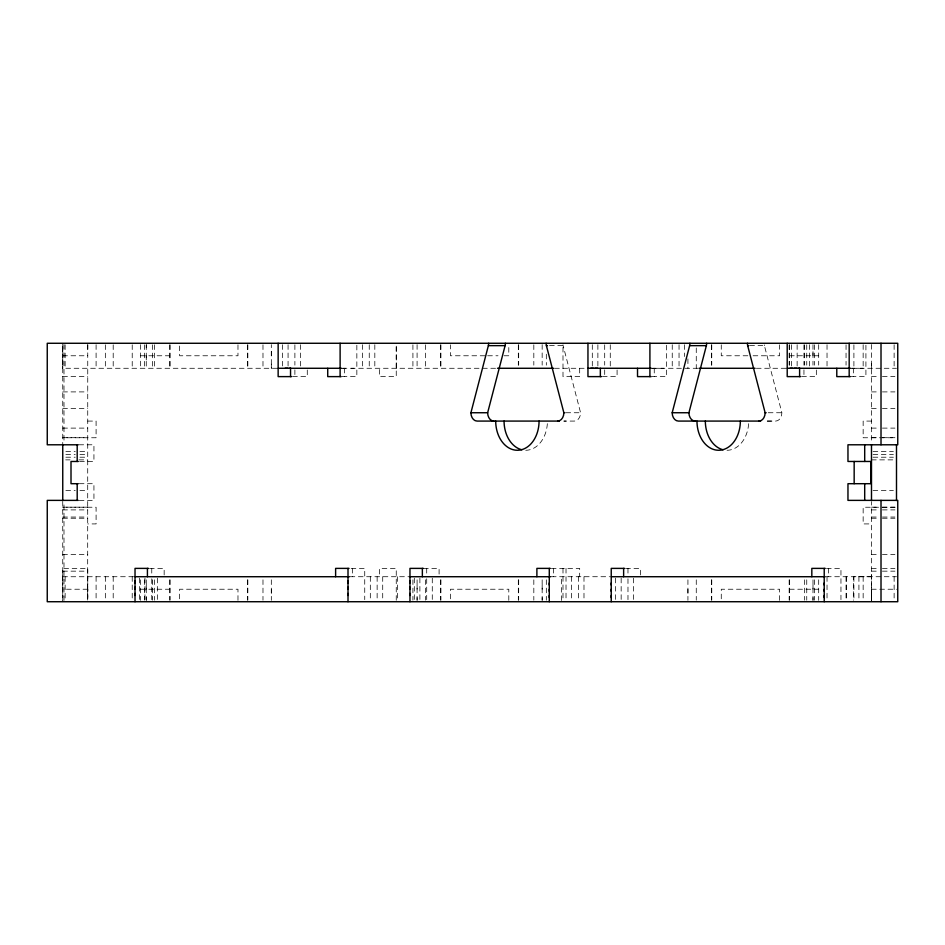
<?xml version="1.0" encoding="UTF-8"?>
<svg xmlns="http://www.w3.org/2000/svg" width="945" height="945" viewBox="0 0 945 945"><rect width="100%" height="100%" fill="white"/><g stroke="black" fill="none" stroke-linecap="round" stroke-linejoin="round"><path stroke-width="0.71" stroke-dasharray="4.72 3.54" d="M62.736 363.589L62.736 360.458M62.736 357.34L62.736 354.21M62.736 351.079L62.736 347.961M62.736 600.288L62.748 568.382L87.755 568.382L87.755 600.477M277.086 368.278L62.736 368.278L62.748 344.736M63.988 600.465L63.988 501.641M87.755 349.52L87.755 344.512M146.262 600.347L146.262 597.559M146.262 589.231L146.262 585.061M146.262 359.939L146.262 355.769M146.262 347.429L146.262 344.653M271.321 593.389L271.321 589.231M271.321 364.108L271.321 368.278L271.321 344.653M271.321 355.769L271.321 351.599M397.632 576.722L397.632 600.477M417.088 600.347L417.088 597.559M417.088 589.231L417.088 585.061M542.158 600.347L542.158 597.559M542.158 589.231L542.158 585.061M561.613 600.477L561.613 576.722M687.925 593.389L687.925 589.231M812.995 600.347L812.995 597.559M812.995 589.231L812.995 585.061M812.983 355.769L812.983 351.599M871.491 596.437L871.491 600.347L871.491 501.559M871.491 593.389L871.491 597.559M871.491 591.31L871.491 587.14M871.491 580.891L871.491 585.061M871.491 578.801L871.491 574.631M871.491 368.278L871.491 362.029M62.748 578.801L62.748 576.202M87.755 576.202L87.755 578.801M87.755 591.31L87.755 589.196L87.672 600.347L87.755 344.653M345.693 368.278L342.905 368.278M354.056 368.278L351.268 368.278M655.499 368.278L652.7 368.278M659.681 368.278L656.893 368.278M663.862 368.278L661.075 368.278M854.752 368.278L851.965 368.278M858.934 368.278L856.146 368.278M863.116 368.278L860.328 368.278M566.02 421.08L563.929 421.08L574.395 421.08A8.34 6.202 -90 0 0 580.584 412.741L563.137 345.646A8.34 6.202 -90 0 1 563.007 344.913M771.486 421.08L767.305 421.08M549.541 345.646L563.137 345.646M749.763 345.646L764.41 345.646L781.869 412.741A8.34 6.202 -90 0 1 775.668 421.08L764.162 421.08M62.736 355.769L87.755 355.769M140.557 355.769L169.746 355.769M484.927 355.769L450.446 355.769L450.446 344.83M487.655 355.769L498.015 355.769M504.051 355.769L508.8 355.769L508.8 344.83M747.838 355.769L721.271 355.769L721.271 344.83M753.082 355.769L779.637 355.769L779.637 344.83M789.5 355.769L818.689 355.769M342.137 368.278L496.645 368.278M554.597 368.278L585.569 368.278M651.896 368.278L698.733 368.278M756.402 368.278L786.004 368.278M851.197 368.278L896.498 368.278M62.748 376.618L87.755 376.618M292.631 376.618L307.279 376.618L307.279 369.838M342.208 376.618L356.844 376.618L356.844 344.83M602.438 376.618L617.085 376.618L617.085 369.838M652.003 376.618L666.65 376.618L666.65 344.83M801.703 376.618L816.338 376.618L816.338 369.838M851.268 376.618L865.915 376.618L865.915 344.83M871.491 376.618L877.74 376.618M882.429 376.618L894.939 376.618M62.748 391.903L87.755 391.903M871.491 391.903L877.74 391.903M882.429 391.903L894.939 391.903M62.748 408.583L87.755 408.583M871.491 408.583L877.74 408.583M882.429 408.583L894.939 408.583M565.949 412.741L580.584 412.741M768.261 412.741L781.869 412.741M87.755 421.08L96.095 421.08L96.095 437.759L62.736 437.759M871.491 421.08L863.151 421.08L863.151 437.759L895.057 437.759M62.748 428.109L87.755 428.109M871.491 428.109L877.74 428.109M882.429 428.109L894.939 428.109M62.748 437.7L87.755 437.7M871.491 437.7L877.74 437.7M882.429 437.7L894.939 437.7M78.931 444.788L93.945 444.788L93.933 461.467L79.285 461.467M65.866 451.533L75.246 451.533M79.935 451.533L87.755 451.533M873.05 451.533L893.379 451.533M65.866 454.368L75.246 454.368M79.935 454.368L87.755 454.368M873.05 454.368L893.379 454.368M65.866 457.215L75.246 457.215M79.935 457.215L87.755 457.215M873.05 457.215L893.379 457.215M65.689 459.872L70.095 459.872M78.931 459.872L87.755 459.872M871.491 459.872L893.557 459.872M79.285 483.698L93.933 483.698L93.945 500.377L78.931 500.377M65.866 490.502L75.246 490.502M79.935 490.502L87.755 490.502M873.05 490.502L893.379 490.502M87.755 507.181L62.748 507.181L96.095 507.241L96.095 523.92L87.755 523.92M871.491 507.181L877.74 507.181M882.429 507.181L894.939 507.181M895.057 507.241L863.151 507.241L863.151 523.92L871.491 523.92M62.748 509.898L87.755 509.898M871.491 509.898L877.74 509.898M882.429 509.898L894.939 509.898M62.748 517.045L87.755 517.045M871.491 517.045L877.74 517.045M882.429 517.045L894.939 517.045M62.748 518.238L87.755 518.238M871.491 518.238L877.74 518.238M882.429 518.238L894.939 518.238M62.748 554.491L87.755 554.491M871.491 554.491L877.74 554.491M882.429 554.491L894.939 554.491M149.511 568.382L164.158 568.382L164.158 575.151M351.138 568.382L364.735 568.382L364.735 599.65M423.561 568.382L439.094 568.382L439.094 575.151M551.372 568.382L579.675 568.382L579.675 576.722M625.72 568.382L640.367 568.382L640.367 575.151M826.473 568.382L840.955 568.382L840.955 599.65M871.491 568.382L877.74 568.382M882.429 568.382L894.939 568.382M62.748 571.158L87.755 571.158M871.491 571.158L877.74 571.158M882.429 571.158L894.939 571.158M871.491 576.745L853.347 576.722L853.347 600.264M62.748 576.745L133.859 576.722M350.099 576.722L409.02 576.722M551.384 576.722L609.667 576.722M826.473 576.722L896.498 576.722M87.755 589.231L62.736 589.231L62.748 591.31M140.557 589.231L169.746 589.231M789.5 589.231L818.689 589.231M871.491 589.231L896.498 589.231M87.755 582.97L87.755 585.061M87.755 595.48L87.755 597.559M62.736 366.719L62.748 368.278M62.736 582.97L62.748 585.061M62.736 595.48L62.748 597.559M894.124 344.736L894.124 368.278M894.124 576.722L894.124 600.264M871.573 589.231L871.573 600.347M871.491 344.512L871.491 442.91M863.151 344.736L863.151 368.278M863.151 576.722L863.151 600.264M858.922 576.722L858.922 600.264M853.902 344.83L853.902 368.278M853.902 576.722L853.902 600.169M853.524 368.278L853.524 376.618M846.531 576.722L846.531 600.264M846.047 344.83L846.047 365.148M846.047 576.722L846.047 600.169M828.564 568.382L828.564 576.722M827.029 344.736L827.029 366.802M827.029 576.722L827.029 600.264M818.689 344.653L818.689 365.148M818.689 579.84L818.689 600.347M814.602 344.83L814.602 365.148M814.602 579.84L814.602 600.169M812.983 344.653L812.983 365.148M812.995 579.84L812.995 600.169M809.534 344.736L809.534 366.802M806.746 344.83L806.746 365.148M806.746 579.84L806.746 600.169M804.656 344.83L804.656 365.148M804.656 579.84L804.656 600.169M803.947 344.83L803.947 365.148M803.947 369.838L803.947 376.618M797.131 344.736L797.131 366.802M791.556 344.736L791.556 366.802M789.5 344.83L789.5 365.148M789.5 579.84L789.5 600.169M789.158 344.83L789.158 365.148M789.158 579.84L789.158 600.169M779.637 600.347L779.637 589.231L721.271 589.231L721.271 600.347M711.75 344.83L711.75 365.148M711.762 579.84L711.762 600.169M711.408 344.83L711.408 365.148M711.408 579.84L711.408 600.169M696.264 347.961L696.264 368.278M696.264 579.84L696.264 600.169M687.925 358.899L687.925 368.278M687.925 579.84L687.925 600.347M684.629 344.736L684.629 356.513M679.042 344.736L679.042 368.278M672.238 344.736L672.238 368.278M654.259 368.278L654.259 376.618M633.552 578.186L633.552 600.264M627.976 568.382L627.976 574.631M627.976 578.801L627.976 599.65M621.16 578.186L621.16 600.264M615.585 578.186L615.585 600.264M610.269 344.736L610.269 366.802M604.694 344.83L604.694 365.148M604.694 369.838L604.694 376.618M597.878 344.736L597.878 366.802M592.302 344.736L592.302 366.802M583.986 576.722L583.986 600.264M579.675 368.278L579.675 376.618L562.996 376.618L562.996 343.271M578.411 576.722L578.411 600.264M571.595 576.722L571.595 600.264M566.02 568.382L566.02 599.65M562.996 568.382L562.996 600.288M553.628 568.382L553.628 576.722M546.328 354.21L546.328 365.148M546.328 579.84L546.328 600.169M542.158 344.653L542.158 365.148M542.158 579.84L542.158 600.169M533.819 344.83L533.819 365.148M533.819 579.84L533.819 600.169M518.675 344.83L518.675 365.148M518.675 579.84L518.675 600.169M518.321 344.83L518.321 365.148M518.321 579.84L518.321 600.169M508.8 600.347L508.8 589.231L450.446 589.231L450.446 600.347M440.925 344.83L440.925 368.278M440.925 579.84L440.925 600.169M440.571 344.83L440.571 368.278M440.571 579.84L440.571 600.169M432.278 578.186L432.278 600.264M426.703 568.382L426.703 574.631M426.703 578.801L426.703 599.65M425.427 344.83L425.427 368.278M425.427 579.84L425.427 600.169M419.887 578.186L419.887 600.264M417.088 344.653L417.088 368.278M417.088 579.84L417.088 600.169M414.312 578.186L414.312 600.264M412.918 344.83L412.918 368.278M412.918 579.84L412.918 600.169M396.25 368.278L396.25 344.83L396.25 376.618L379.571 376.618L379.571 368.278M396.25 600.288L396.25 568.382L379.571 568.382L379.571 576.722M382.713 576.722L382.713 600.264M377.138 576.722L377.138 600.264M374.822 344.736L374.822 368.278M370.322 576.722L370.322 600.264M369.247 344.736L369.247 368.278M362.431 344.736L362.431 368.278M352.343 568.382L352.343 576.722M344.452 368.278L344.452 376.618M300.463 344.736L300.463 366.802M294.887 344.83L294.887 365.148M294.887 369.838L294.887 376.618M288.071 344.736L288.071 366.802M282.496 344.736L282.496 366.802M271.321 579.84L271.321 600.347M262.982 344.83L262.982 368.278M262.982 579.84L262.982 600.169M247.838 344.83L247.838 368.278M247.838 579.84L247.838 600.169M247.484 344.83L247.484 368.278M247.495 579.84L247.495 600.169M237.975 344.83L237.975 355.769L179.609 355.769L179.609 344.83M237.975 600.347L237.975 589.231L179.609 589.231L179.609 600.347M170.088 344.83L170.088 368.278M170.088 579.84L170.088 600.169M169.746 344.83L169.746 368.278M169.746 579.84L169.746 600.169M157.342 578.186L157.342 600.264M154.59 344.83L154.59 368.278M154.59 579.84L154.59 600.169M152.499 344.83L152.499 368.278M152.499 579.84L152.499 600.169M151.767 568.382L151.767 574.631M151.767 578.801L151.767 599.65M146.262 344.83L146.262 368.278M146.262 579.84L146.262 600.169M144.951 578.186L144.951 600.264M144.644 344.83L144.644 368.278M144.644 579.84L144.644 600.169M140.557 344.653L140.557 368.278M140.557 579.84L140.557 600.347M139.376 578.186L139.376 600.264M132.217 344.83L132.217 368.278M132.217 576.722L132.217 600.169M113.199 344.83L113.199 368.278M113.199 576.722L113.199 600.169M105.344 344.83L105.344 368.278M105.344 576.722L105.344 600.169M96.095 344.736L96.095 368.278M96.095 576.722L96.095 600.264M65.122 344.83L65.122 368.278M65.122 576.722L65.122 600.169M63.988 344.535L63.988 443.524M62.748 343.271L62.748 444.788M62.736 501.452L62.748 601.729M764.41 345.646A8.34 6.202 -90 0 1 764.281 344.913M547.344 423.703A29.177 21.688 90 0 1 525.751 450.269M748.629 423.703A29.177 21.688 -90 0 1 727.024 450.269"/><path stroke-width="1.42" d="M77.195 461.467L77.206 444.788M135.029 595.48L135.029 593.389M135.029 589.231L135.029 587.14M135.029 582.97L135.029 580.891M348.008 595.48L348.008 593.389M348.008 589.231L348.008 587.14M348.008 582.97L348.008 580.891M409.965 595.48L409.965 593.389M409.965 589.231L409.965 587.14M409.965 582.97L409.965 580.891M549.281 597.559L549.281 595.48M549.281 591.31L549.281 589.231M549.281 585.061L549.281 582.97M611.238 597.559L611.238 595.48M611.238 591.31L611.238 589.231M611.238 585.061L611.238 582.97M824.217 597.559L824.217 595.48M824.217 591.31L824.217 589.231M824.217 585.061L824.217 582.97M864.699 500.377L864.699 483.698M559.286 421.08L477.107 421.08A8.34 6.202 -90 0 1 470.917 412.741L488.364 345.646A8.34 6.202 -90 0 0 488.624 343.271M493.845 421.08A8.34 6.202 -90 0 1 487.644 412.741L505.102 345.646A8.34 6.202 90 0 0 505.362 343.271M760.571 421.08L678.38 421.08A8.34 6.202 -90 0 1 672.19 412.741L689.637 345.646A8.34 6.202 90 0 0 689.897 343.271M695.118 421.08A8.34 6.202 -90 0 1 688.929 412.741L706.376 345.646A8.34 6.202 90 0 0 706.636 343.271M287.918 368.278L285.13 368.278M593.531 368.278L590.743 368.278M597.724 368.278L594.925 368.278M792.796 368.278L790.008 368.278M796.978 368.278L794.19 368.278M488.364 345.646L505.102 345.646M546.139 343.271A8.34 6.202 90 0 0 546.399 345.646L547.45 345.646M689.637 345.646L706.376 345.646M747.412 343.271A8.34 6.202 90 0 0 747.672 345.646L748.723 345.646M278.149 368.278L341.511 368.278M497.495 368.278L553.616 368.278M587.955 368.278L651.306 368.278M699.052 368.278L755.055 368.278M787.209 368.278L850.571 368.278M291.592 376.618L278.149 376.618L278.149 343.271M341.157 376.618L327.726 376.618L327.726 368.278M601.398 376.618L587.955 376.618L587.955 343.271M651.129 376.618L637.521 376.618L637.521 368.278M800.651 376.618L787.209 376.618L787.209 343.271M850.382 376.618L836.786 376.618L836.786 368.278M470.917 412.741L487.644 412.741M557.656 421.08A8.34 6.202 90 0 0 563.858 412.741L564.897 412.741M672.19 412.741L688.929 412.741M758.929 421.08A8.34 6.202 90 0 0 765.131 412.741L766.171 412.741M78.246 444.788L47.262 444.788L47.25 343.271L897.75 343.271L897.75 444.788L847.96 444.788L847.972 461.467L870.888 461.467L870.888 483.698L847.972 483.698L847.96 500.377L897.75 500.377L897.75 601.729L47.25 601.729L47.262 500.377L78.246 500.377M78.329 461.467L71.005 461.467L71.005 483.698L78.329 483.698M148.471 568.382L135.029 568.382L135.029 601.729M349.048 568.382L335.617 568.382L335.617 576.722M423.407 568.382L409.965 568.382L409.965 601.729M550.321 568.382L536.89 568.382L536.89 576.722M624.68 568.382L611.238 568.382L611.238 601.729M825.257 568.382L811.826 568.382L811.826 576.722M135.029 576.722L349.402 576.722M409.965 576.722L550.675 576.722M611.238 576.722L825.257 576.722M798.371 368.278L799.765 368.278M289.312 368.278L290.706 368.278M747.672 345.646L765.131 412.741M546.399 345.646L563.858 412.741M864.699 444.788L864.699 461.467M77.195 483.698L77.206 500.377M896.498 444.788L896.498 500.519M881.012 343.271L881.012 444.788M881.012 500.377L881.012 601.729M871.491 444.788L871.491 500.377M854.162 461.467L854.162 483.698M849.177 343.271L849.177 376.618M824.217 568.382L824.217 601.729M799.6 368.278L799.6 376.618M649.912 343.271L649.912 376.618M623.629 568.382L623.629 576.722M600.347 368.278L600.347 376.618M549.281 568.382L549.281 601.729M422.356 568.382L422.356 576.722M348.008 568.382L348.008 601.729M340.117 343.271L340.117 376.618M290.54 368.278L290.54 376.618M147.42 568.382L147.42 576.722M62.748 444.788L62.748 500.519M539.063 421.08A29.177 21.688 90 0 1 517.387 450.269A29.177 21.688 90 0 1 495.7 421.08M740.348 421.08A29.177 21.688 -90 0 1 718.661 450.269A29.177 21.688 -90 0 1 696.973 421.08M521.805 449.773A29.177 21.688 90 0 1 504.063 421.08M723.079 449.773A29.177 21.688 -90 0 1 705.336 421.08"/></g></svg>
